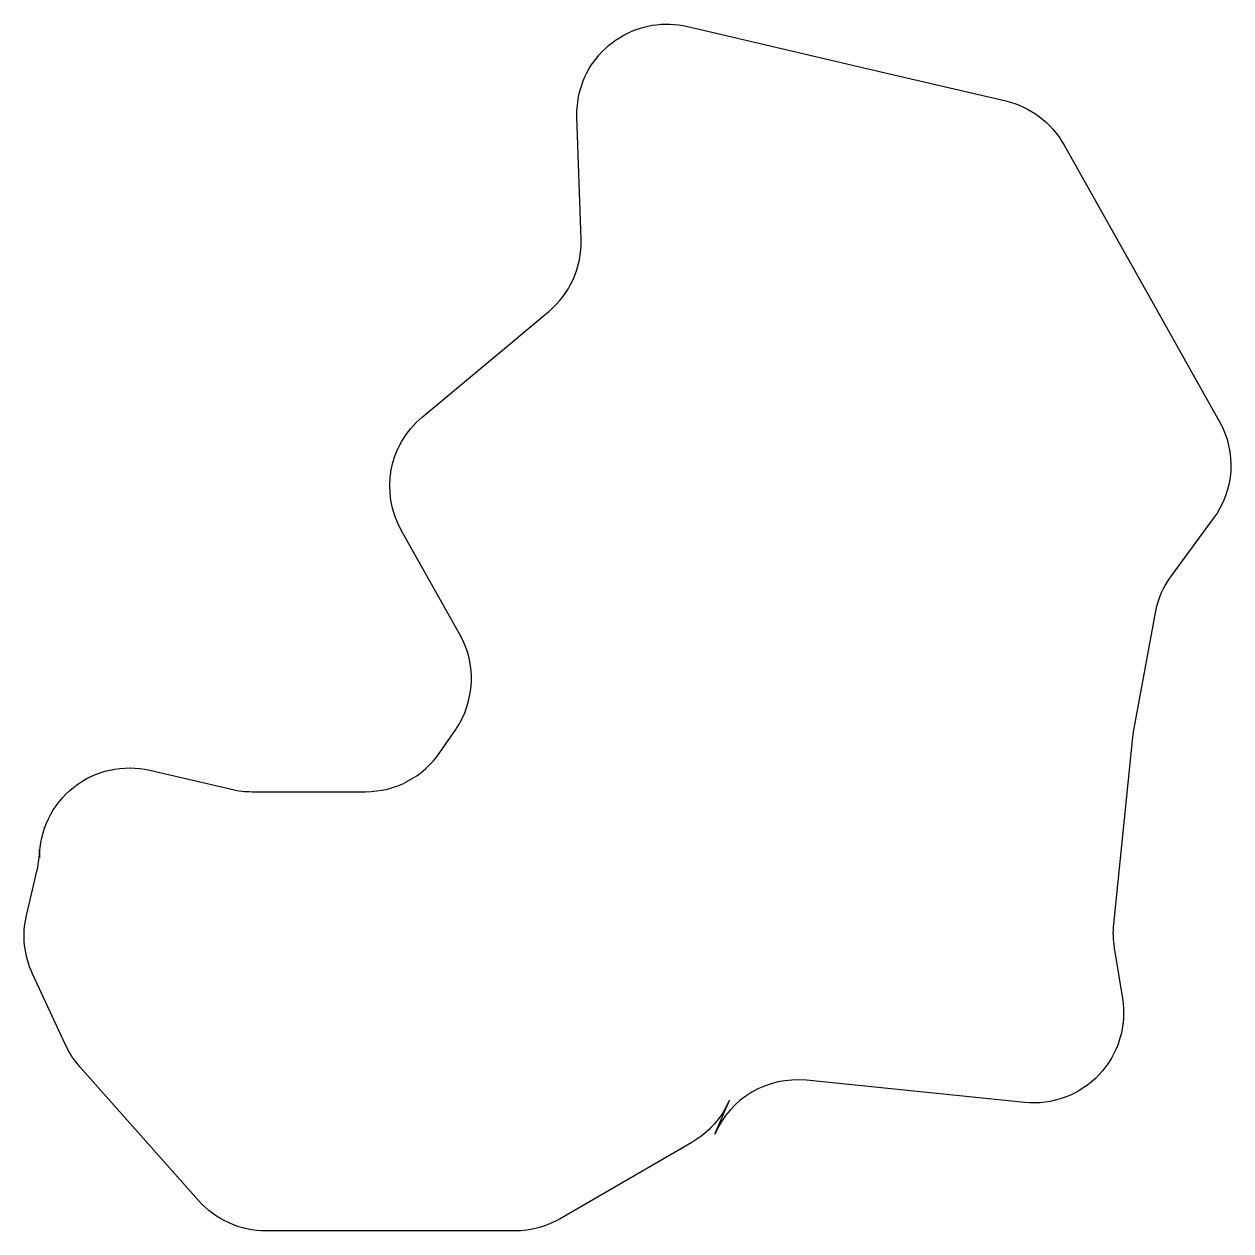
# Model space of a CAD drawing. Header units: millimetres. Extents: x 8.1 to 75.1, y 5.5 to 72.5.
import ezdxf

# ---------------------------------------------------------------- set-up
doc = ezdxf.new("R2010")
doc.units = ezdxf.units.MM
doc.layers.get('0').update_dxf_attribs({"linetype": 'CONTINUOUS'})

msp = doc.modelspace()

# ---------------------------------------------------------------- linework, layer by layer
msp.add_lwpolyline([(17.742, 7.136), (11.147, 14.572, -0.072733), (10.354, 15.782), (8.516, 19.735, -0.167721), (8.182, 22.981), (8.772, 25.508, 0.057457), (8.903, 26.646), (8.903, 26.175, -0.48317), (15.041, 31.044), (19.576, 29.984, 0.057457), (20.713, 29.853), (27.015, 29.853, 0.247467), (31.14, 32.028), (32.02, 33.313, 0.285527), (32.253, 38.588), (30.252, 42.147), (29.001, 44.373, -0.361624), (30.158, 50.664), (37.185, 56.521, 0.231211), (38.981, 60.527), (38.756, 67.337, -0.065734), (38.884, 68.639), (38.883, 68.632, -0.414214), (44.889, 72.363), (45.536, 72.212), (55, 70), (62.572, 68.23, -0.210305), (65.793, 65.812), (70.759, 56.978), (74.435, 50.438, -0.294923), (74.101, 45.021), (71.758, 41.842, 0.113732), (70.866, 39.781), (69.668, 33.272, 0.020165), (69.611, 32.873), (68.553, 22.489, 0.06592), (68.593, 21.177), (69.052, 18.366, -0.493612), (63.611, 12.586), (51.506, 13.818, 0.327501), (46.407, 10.82), (47.224, 12.719, -0.161255), (45.137, 10.368), (37.815, 6.127, -0.132009), (35.309, 5.454), (21.483, 5.454, -0.214517)], format="xyb", close=True)

doc.saveas('drawing.dxf')
